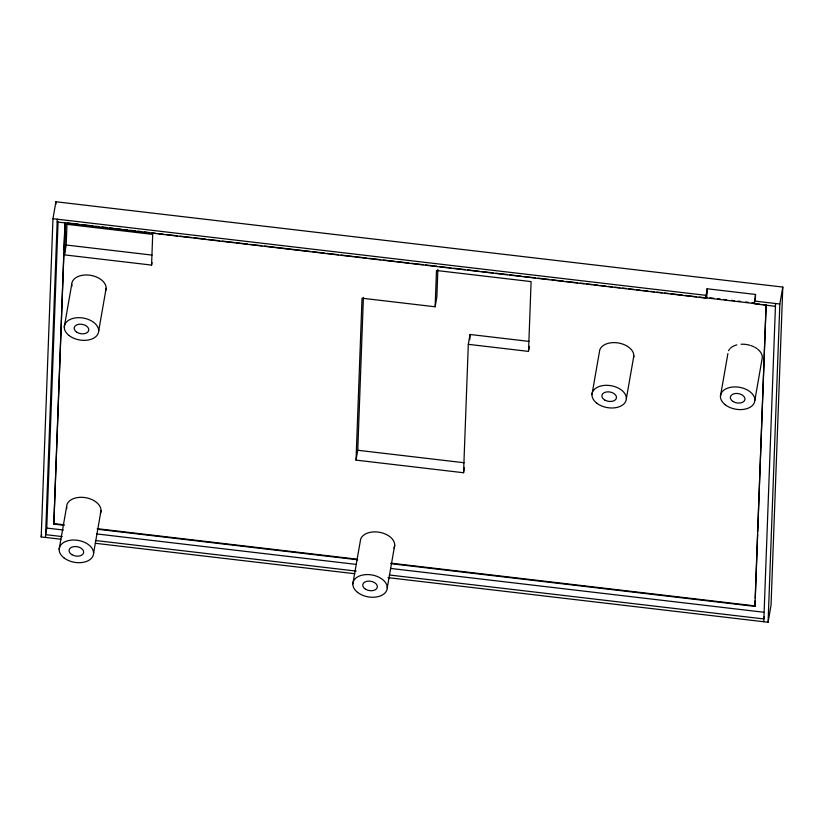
<?xml version="1.0" encoding="UTF-8"?>
<svg xmlns="http://www.w3.org/2000/svg" width="824" height="824" viewBox="0 0 824 824"><rect width="100%" height="100%" fill="white"/><g stroke="black" fill="none" stroke-linecap="round" stroke-linejoin="round"><path stroke-width="1.24" d="M60.842 539.236L41.2 536.929L52.963 218.69L55.919 201.756L782.8 287.071L771.037 605.31L768.081 622.244L388.022 577.634M55.826 204.321L55.919 201.756M45.505 537.433L57.268 219.194M62.222 536.589L45.608 534.642L46.752 528.071L58.071 221.821M64.045 525.31L53.828 524.115L64.972 222.624M53.828 524.115L63.922 252.906M64.014 250.342L64.777 229.814M64.869 227.249L65.014 223.397M64.478 254.874L65.611 224.159L152.708 234.387L151.575 265.091L64.478 254.874L66.198 245.016L67.001 223.263M464.417 467.805L463.562 472.739L356.03 460.111L362.024 298.206L435.134 306.786L436.854 296.928L437.874 269.407M356.03 460.111L357.75 450.264L363.405 297.351M435.134 306.786L436.483 270.499L531.099 281.602L528.524 351.395L468.31 344.329L470.03 334.472L528.987 341.394M463.562 472.739L468.31 344.329M469.834 339.612L470.03 334.472M57.165 221.986L705.828 298.123L707.074 288.761L755.536 294.456L755.433 297.248M706.735 297.958L707.074 288.761M755.536 294.456L754.29 303.819L775.436 306.301M390.957 563.688L754.897 606.402L766.135 304.406L757.74 531.48M754.897 606.402L755.175 600.758M755.278 598.193L757.647 534.045M763.776 621.739L775.539 303.51M768.081 622.244L779.844 304.015L782.8 287.071M64.272 327.004L71.729 284.301M41.2 536.929L41.622 534.508M59.153 549.34L66.61 506.636M98.684 331.042L106.131 288.338M93.565 553.378L101.022 510.674M151.575 265.091L152.007 262.629M352.837 583.897L360.294 541.193A17.366 11.114 9.9 0 1 380.152 532.407A17.366 11.114 9.9 0 1 394.006 548.053M387.249 587.934L394.706 545.231M528.74 350.159L529.379 346.461M591.962 394.634L599.409 351.93A17.366 11.114 9.9 0 1 618.525 343A17.366 11.114 9.9 0 1 633.491 357.884M626.364 398.672L633.821 355.968M705.828 298.123L706.971 291.552M720.454 396.241L727.901 353.537M754.671 301.625L755.248 298.339M754.856 400.279L762.313 357.575A17.366 11.114 9.9 0 0 757.565 349.088M764.26 616.764L763.879 618.948L389.402 574.998M52.963 218.69L705.931 295.332M754.393 301.028L779.844 304.015M709.948 297.814L713.78 298.257M717.611 298.71L720.166 299.009M723.997 299.462L726.552 299.761M731.661 300.358L734.215 300.657M738.046 301.11L740.601 301.409M745.699 302.006L748.254 302.305M752.085 302.758L754.64 303.057M67.527 222.923L79.032 224.282M81.597 224.581L93.102 225.93M95.656 226.229L99.488 226.682M102.052 226.981L107.161 227.578M109.716 227.877L113.558 228.33M116.112 228.629L121.221 229.227M123.785 229.536L127.617 229.978M130.171 230.277L135.291 230.885M137.845 231.183L141.677 231.626M144.231 231.935L149.35 232.533M151.904 232.832L155.736 233.285M158.301 233.583L163.41 234.181M165.964 234.48L177.469 235.829M180.034 236.138L191.539 237.487M194.093 237.786L205.598 239.135M208.153 239.434L219.658 240.783M222.222 241.082L233.728 242.431M236.282 242.74L247.787 244.089M250.342 244.388L261.847 245.737M264.401 246.036L310.432 251.444M312.986 251.742L324.491 253.092M327.046 253.39L338.551 254.74M341.115 255.038L352.621 256.388M355.175 256.686L366.68 258.046M369.234 258.345L380.739 259.694M383.294 259.993L394.809 261.342M397.364 261.641L408.869 262.99M411.423 263.289L422.928 264.648M425.483 264.947L436.988 266.296M439.553 266.595L451.058 267.944M453.612 268.243L465.117 269.592M467.672 269.901L479.177 271.251M481.741 271.549L493.246 272.899M495.801 273.197L507.306 274.547M509.86 274.845L521.365 276.195M523.92 276.503L535.425 277.853M537.99 278.151L549.495 279.501M552.049 279.799L563.554 281.149M566.109 281.447L577.614 282.797M580.178 283.106L584.01 283.549M586.564 283.847L591.684 284.455M594.238 284.754L598.069 285.207M600.634 285.506L605.743 286.103M608.297 286.402L612.139 286.855M614.694 287.154L619.803 287.751M622.367 288.05L626.199 288.503M628.753 288.802L633.872 289.399M636.427 289.708L640.258 290.151M642.813 290.45L647.932 291.057M650.486 291.356L654.318 291.809M656.883 292.108L661.991 292.705M664.546 293.004L668.388 293.457M670.942 293.756L682.447 295.105M685.001 295.404L696.507 296.753M699.071 297.052L753.919 303.5M755.196 303.644L760.016 304.211M762.427 304.499L766.042 304.921M66.198 245.016L152.038 255.09M357.75 450.264L464.015 462.738M53.921 523.601L64.138 524.806M97.335 528.699L356.565 559.125M391.05 563.173L754.99 605.887M97.242 529.214L357.75 559.784M46.752 528.071L63.366 530.017M96.593 533.921L356.04 564.378M390.555 568.426L763.745 612.232M95.45 540.493L356.174 571.094M95.347 543.284L354.794 573.731M71.915 286.268A17.366 11.114 9.9 0 1 90.094 275.247A17.366 11.114 9.9 0 1 105.441 291.16M66.795 508.604A17.366 11.114 9.9 0 1 84.975 497.583A17.366 11.114 9.9 0 1 100.322 513.496M728.601 350.715A17.366 11.114 9.9 0 1 729.693 349.005M730.414 348.222A17.366 11.114 9.9 0 1 736.862 344.875M741.054 344.247A17.366 11.114 9.9 0 1 749.964 345.297M751.024 345.627A17.366 11.114 9.9 0 1 754.063 346.894M755.011 347.388A17.366 11.114 9.9 0 1 756.762 348.49M357.585 592.384A17.366 11.114 9.9 0 0 386.559 590.756A17.366 11.114 9.9 0 0 365.99 574.606A17.366 11.114 9.9 0 0 357.585 592.384M365.516 589.212A7.395 4.738 9.9 0 0 377.31 587.337A7.395 4.738 9.9 0 0 367.319 581.208A7.395 4.738 9.9 0 0 365.516 589.212M596.71 403.121A17.366 11.114 9.9 0 0 625.674 401.494A17.366 11.114 9.9 0 0 605.104 385.344A17.366 11.114 9.9 0 0 596.71 403.121M604.631 399.949A7.395 4.738 9.9 0 0 616.424 398.074A7.395 4.738 9.9 0 0 606.433 391.946A7.395 4.738 9.9 0 0 604.631 399.949M69.02 335.492A17.366 11.114 9.9 0 0 97.984 333.864A17.366 11.114 9.9 0 0 77.425 317.714A17.366 11.114 9.9 0 0 69.02 335.492M76.941 332.319A7.395 4.738 9.9 0 0 88.735 330.445A7.395 4.738 9.9 0 0 78.744 324.306A7.395 4.738 9.9 0 0 76.941 332.319M63.901 557.827A17.366 11.114 9.9 0 0 92.875 556.2A17.366 11.114 9.9 0 0 72.306 540.05A17.366 11.114 9.9 0 0 63.901 557.827M71.832 554.655A7.395 4.738 9.9 0 0 83.626 552.77A7.395 4.738 9.9 0 0 73.635 546.642A7.395 4.738 9.9 0 0 71.832 554.655M725.202 404.728A17.366 11.114 9.9 0 0 754.166 403.101A17.366 11.114 9.9 0 0 733.597 386.95A17.366 11.114 9.9 0 0 725.202 404.728M733.123 401.556A7.395 4.738 9.9 0 0 744.917 399.671A7.395 4.738 9.9 0 0 734.926 393.542A7.395 4.738 9.9 0 0 733.123 401.556"/></g></svg>
